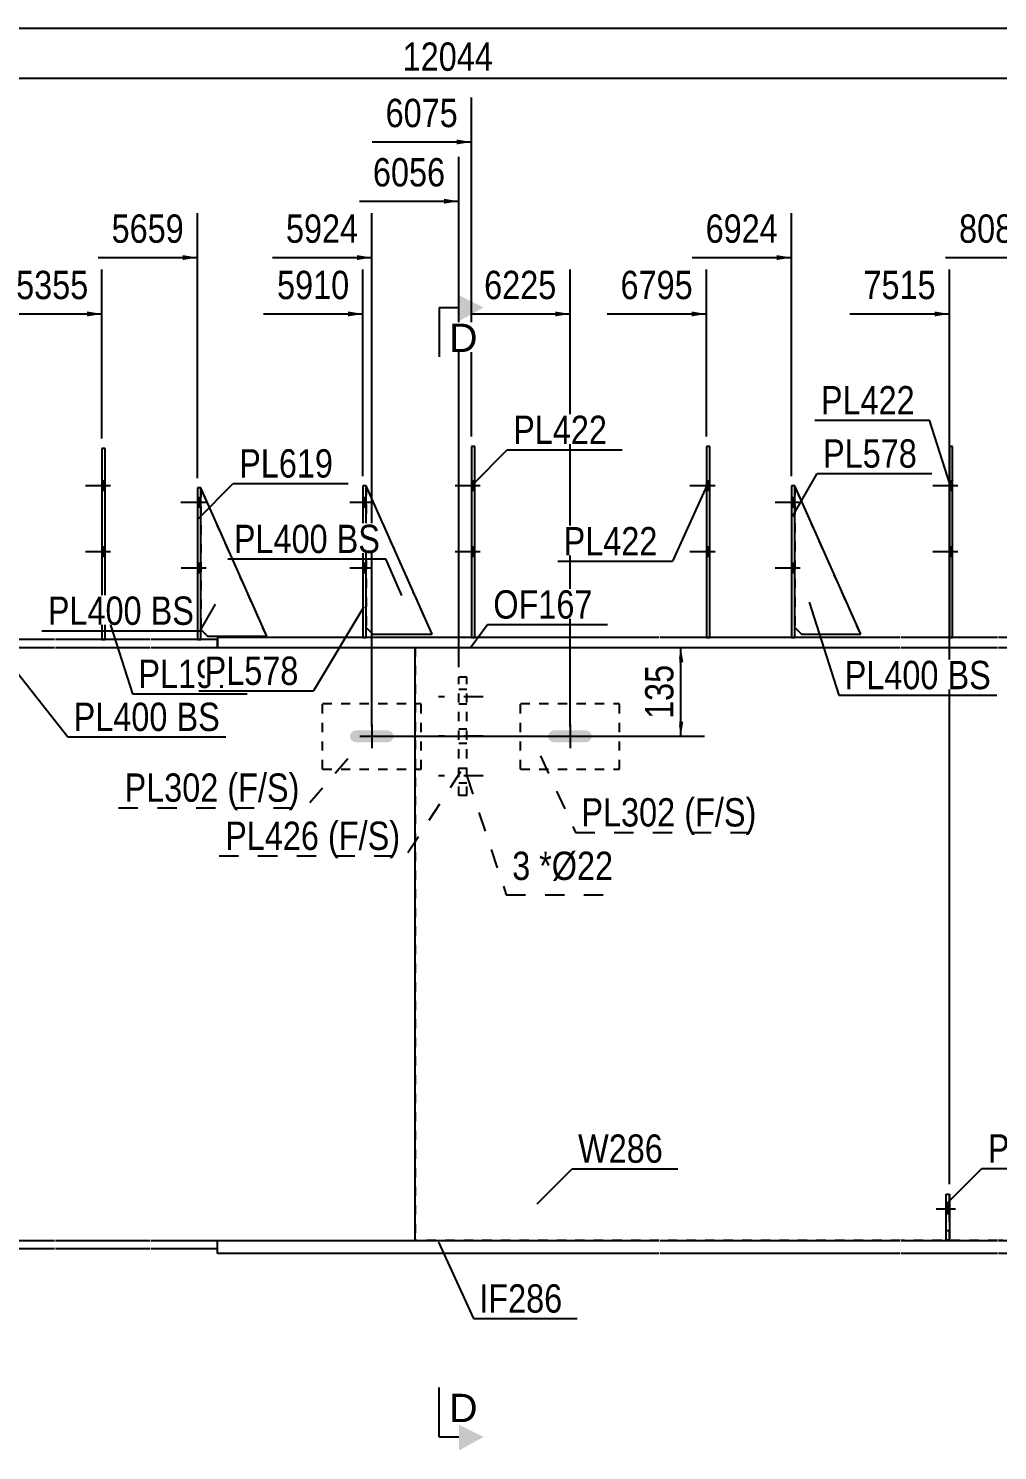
# Model space of a CAD drawing. Header units: millimetres. Extents: x -26 to 377, y -184 to 93.
# Drawn here: x 138.9 to 237, y -51.3 to 92.6 of the extents above; entities that cross this region are included whole.
import ezdxf

# ---------------------------------------------------------------- set-up
doc = ezdxf.new("R2010")
doc.units = ezdxf.units.MM
doc.linetypes.add('DXK_LINE_DOT1', pattern=[1.8814, 0.9407, -0.9407])
doc.linetypes.add('DXK_LINE_DOT2', pattern=[3.9198, 1.9599, -1.9599])
doc.styles.add('Arial', font='ARIAL.TTF', dxfattribs={"height": 0.2})
doc.styles.add('Arial Narrow', font='ARIALN.TTF', dxfattribs={"height": 0.2})

# ---------------------------------------------------------------- blocks, each defined once
blk = doc.blocks.new('Unknown-623534514-14014')
at = {"color": 5, "linetype": 'Continuous'}
blk.add_line((376.78, 92.61), (-23.22, 92.61), dxfattribs=at)
blk = doc.blocks.new('Part-623534514-6403 - 6380')
at = {"color": 2, "linetype": 'Continuous'}
for p, q in [((178.04, -30), (178.04, 30)), ((271.71, 30), (271.71, -30))]:
    blk.add_line(p, q, dxfattribs=at)
at = {"color": 7, "linetype": 'DXK_LINE_DOT1'}
for p, q in [((178.04, 30), (202.7, 30)), ((202.8, 30), (227.11, 30)), ((227.21, 30), (236.95, 30)), ((237.05, 30), (256.33, 30)), ((256.43, 30), (264.43, 30)), ((264.53, 30), (271.71, 30)), ((202.7, -30), (178.04, -30)), ((227.11, -30), (202.8, -30)), ((236.95, -30), (227.21, -30)), ((256.33, -30), (237.05, -30)), ((264.43, -30), (256.43, -30)), ((271.71, -30), (264.53, -30))]:
    blk.add_line(p, q, dxfattribs=at)
blk = doc.blocks.new('Part-623534514-6396 - 6380')
at = {"color": 2, "linetype": 'Continuous'}
for p, q in [((0, 30.8), (0, 30)), ((22.97, 30.8), (0, 30.8)), ((49.07, 30.8), (23.07, 30.8)), ((64.8, 30.8), (49.17, 30.8)), ((74.64, 30.8), (64.9, 30.8)), ((90.44, 30.8), (74.74, 30.8)), ((100.11, 30.8), (90.54, 30.8)), ((115.91, 30.8), (100.21, 30.8)), ((125.74, 30.8), (116.01, 30.8)), ((141.54, 30.8), (125.84, 30.8)), ((151.21, 30.8), (141.64, 30.8)), ((158.04, 30.8), (151.31, 30.8)), ((158.04, 30), (158.04, 30.8)), ((0, 30), (22.97, 30)), ((23.07, 30), (49.07, 30)), ((49.17, 30), (64.8, 30)), ((64.9, 30), (74.64, 30)), ((74.74, 30), (90.44, 30)), ((90.54, 30), (100.11, 30)), ((100.21, 30), (115.91, 30)), ((116.01, 30), (125.74, 30)), ((125.84, 30), (141.54, 30)), ((141.64, 30), (151.21, 30)), ((151.31, 30), (158.04, 30))]:
    blk.add_line(p, q, dxfattribs=at)
blk = doc.blocks.new('Part-623534514-6406 - 6380')
at = {"color": 2, "linetype": 'Continuous'}
for p, q in [((158.04, -31.33), (158.04, -30)), ((158.04, -30), (202.7, -30)), ((202.8, -30), (227.11, -30)), ((227.21, -30), (236.95, -30)), ((237.05, -30), (256.33, -30)), ((256.43, -30), (264.43, -30)), ((264.53, -30), (271.71, -30)), ((202.7, -31.33), (158.04, -31.33)), ((227.11, -31.33), (202.8, -31.33)), ((236.95, -31.33), (227.21, -31.33)), ((256.33, -31.33), (237.05, -31.33)), ((264.43, -31.33), (256.43, -31.33)), ((271.64, -31.33), (264.53, -31.33))]:
    blk.add_line(p, q, dxfattribs=at)
at = {"color": 7, "linetype": 'DXK_LINE_DOT1'}
for p, q in [((271.71, -30), (271.71, -31.33)), ((271.71, -31.33), (271.64, -31.33))]:
    blk.add_line(p, q, dxfattribs=at)
blk = doc.blocks.new('Part-623534514-6397 - 6380')
at = {"color": 2, "linetype": 'Continuous'}
for p, q in [((158.04, 31), (158.04, 30)), ((202.7, 31), (158.04, 31)), ((227.11, 31), (202.8, 31)), ((236.95, 31), (227.21, 31)), ((256.33, 31), (237.05, 31)), ((260.43, 31), (256.43, 31)), ((158.04, 30), (202.7, 30)), ((202.8, 30), (227.11, 30)), ((227.21, 30), (236.95, 30)), ((237.05, 30), (256.33, 30)), ((256.43, 30), (260.43, 30))]:
    blk.add_line(p, q, dxfattribs=at)
at = {"color": 7, "linetype": 'DXK_LINE_DOT1'}
blk.add_line((260.43, 30), (260.43, 31), dxfattribs=at)
blk = doc.blocks.new('Part-623534514-6469 - 6380')
at = {"color": 7, "linetype": 'DXK_LINE_DOT1'}
for p, q in [((231.75, -29.98), (231.75, -25.31)), ((231.75, -25.31), (232.08, -25.31)), ((232.08, -29.98), (232.08, -25.31)), ((231.75, -28.98), (232.08, -28.98)), ((232.08, -29.98), (231.75, -29.98))]:
    blk.add_line(p, q, dxfattribs=at)
blk = doc.blocks.new('Part-623534514-6405 - 6380')
at = {"color": 2, "linetype": 'Continuous'}
for p, q in [((0, -30.8), (0, -30)), ((0, -30), (22.97, -30)), ((23.07, -30), (49.07, -30)), ((49.17, -30), (64.8, -30)), ((64.9, -30), (74.64, -30)), ((74.74, -30), (90.44, -30)), ((90.54, -30), (100.11, -30)), ((100.21, -30), (115.91, -30)), ((116.01, -30), (125.74, -30)), ((125.84, -30), (141.54, -30)), ((141.64, -30), (151.21, -30)), ((151.31, -30), (158.04, -30)), ((158.04, -30.8), (158.04, -30)), ((0, -30.8), (22.97, -30.8)), ((23.07, -30.8), (49.07, -30.8)), ((49.17, -30.8), (64.8, -30.8)), ((64.9, -30.8), (74.64, -30.8)), ((74.74, -30.8), (90.44, -30.8)), ((90.54, -30.8), (100.11, -30.8)), ((100.21, -30.8), (115.91, -30.8)), ((116.01, -30.8), (125.74, -30.8)), ((125.84, -30.8), (141.54, -30.8)), ((141.64, -30.8), (151.21, -30.8)), ((151.31, -30.8), (158.04, -30.8))]:
    blk.add_line(p, q, dxfattribs=at)
blk = doc.blocks.new('Part-623534514-6419 - 6380')
at = {"color": 7, "linetype": 'DXK_LINE_DOT1'}
for p, q in [((188.7, 17.67), (188.7, 24.33)), ((188.7, 24.33), (198.7, 24.33)), ((198.7, 17.67), (198.7, 24.33)), ((188.7, 17.67), (198.7, 17.67))]:
    blk.add_line(p, q, dxfattribs=at)
blk = doc.blocks.new('Part-623534514-6420 - 6380')
at = {"color": 7, "linetype": 'DXK_LINE_DOT1'}
for p, q in [((168.65, 17.67), (168.65, 24.33)), ((168.65, 24.33), (178.65, 24.33)), ((178.65, 17.67), (178.65, 24.33)), ((168.65, 17.67), (178.65, 17.67))]:
    blk.add_line(p, q, dxfattribs=at)
blk = doc.blocks.new('Part-623534514-6425 - 6380')
at = {"color": 2, "linetype": 'Continuous'}
for p, q in [((156.34, 46.13), (156.01, 46.13)), ((156.01, 46.13), (156.01, 30.8)), ((156.35, 30.8), (156.34, 46.13))]:
    blk.add_line(p, q, dxfattribs=at)
at = {"color": 7, "linetype": 'DXK_LINE_DOT1'}
blk.add_line((156.01, 30.8), (156.35, 30.8), dxfattribs=at)
blk = doc.blocks.new('Part-623534514-6490 - 6380')
at = {"color": 2, "linetype": 'Continuous'}
for p, q in [((173.08, 46.33), (172.74, 46.33)), ((172.74, 46.33), (172.75, 31)), ((173.08, 31), (173.08, 46.33))]:
    blk.add_line(p, q, dxfattribs=at)
at = {"color": 7, "linetype": 'DXK_LINE_DOT1'}
blk.add_line((172.75, 31), (173.08, 31), dxfattribs=at)
blk = doc.blocks.new('Part-623534514-6491 - 6380')
at = {"color": 7, "linetype": 'DXK_LINE_DOT1'}
for p, q in [((0, 30), (0, -30)), ((0, 30), (22.97, 30)), ((23.07, 30), (49.07, 30)), ((49.17, 30), (64.8, 30)), ((64.9, 30), (74.64, 30)), ((74.74, 30), (90.44, 30)), ((90.54, 30), (100.11, 30)), ((100.21, 30), (115.91, 30)), ((116.01, 30), (125.74, 30)), ((125.84, 30), (141.54, 30)), ((141.64, 30), (151.21, 30)), ((151.31, 30), (178.04, 30)), ((178.04, 30), (178.04, -30)), ((0, -30), (22.97, -30)), ((23.07, -30), (49.07, -30)), ((49.17, -30), (64.8, -30)), ((64.9, -30), (74.64, -30)), ((74.74, -30), (90.44, -30)), ((90.54, -30), (100.11, -30)), ((100.21, -30), (115.91, -30)), ((116.01, -30), (125.74, -30)), ((125.84, -30), (141.54, -30)), ((141.64, -30), (151.21, -30)), ((151.31, -30), (178.04, -30))]:
    blk.add_line(p, q, dxfattribs=at)
blk = doc.blocks.new('Bolt-623534514-6498 - 6380')
at = {"linetype": 'Continuous'}
blk.add_hatch(color=3, dxfattribs=at).paths.add_polyline_path([(175.8, 20.77), (175.85, 21), (175.8, 21.23), (175.67, 21.42), (175.48, 21.55), (175.25, 21.6), (172.05, 21.6), (171.82, 21.55), (171.62, 21.42), (171.49, 21.23), (171.45, 21), (171.49, 20.77), (171.62, 20.58), (171.82, 20.45), (172.05, 20.4), (175.25, 20.4), (175.48, 20.45), (175.67, 20.58)])
at = {"color": 3, "linetype": 'Continuous'}
for p, q in [((173.65, 22.2), (173.65, 19.8)), ((172.45, 21), (174.85, 21))]:
    blk.add_line(p, q, dxfattribs=at)
blk = doc.blocks.new('Part-623534514-6434 - 6380')
at = {"color": 2, "linetype": 'Continuous'}
for p, q in [((216.44, 46.33), (216.11, 46.33)), ((216.11, 46.33), (216.11, 31)), ((216.45, 31), (216.44, 46.33))]:
    blk.add_line(p, q, dxfattribs=at)
at = {"color": 7, "linetype": 'DXK_LINE_DOT1'}
blk.add_line((216.11, 31), (216.45, 31), dxfattribs=at)
blk = doc.blocks.new('Part-623534514-6444 - 6380')
at = {"color": 2, "linetype": 'Continuous'}
for p, q in [((232.41, 50.33), (232.08, 50.33)), ((232.08, 50.33), (232.08, 31)), ((232.41, 31), (232.41, 50.33))]:
    blk.add_line(p, q, dxfattribs=at)
at = {"color": 7, "linetype": 'DXK_LINE_DOT1'}
blk.add_line((232.08, 31), (232.41, 31), dxfattribs=at)
blk = doc.blocks.new('Part-623534514-6445 - 6380')
at = {"color": 2, "linetype": 'Continuous'}
for p, q in [((184.07, 50.33), (183.73, 50.33)), ((183.73, 50.33), (183.73, 31)), ((184.07, 31), (184.07, 50.33))]:
    blk.add_line(p, q, dxfattribs=at)
at = {"color": 7, "linetype": 'DXK_LINE_DOT1'}
blk.add_line((183.73, 31), (184.07, 31), dxfattribs=at)
blk = doc.blocks.new('Part-623534514-6462 - 6380')
at = {"color": 2, "linetype": 'Continuous'}
for p, q in [((146.68, 50.13), (146.34, 50.13)), ((146.34, 50.13), (146.34, 30.8)), ((146.68, 30.8), (146.68, 50.13))]:
    blk.add_line(p, q, dxfattribs=at)
at = {"color": 7, "linetype": 'DXK_LINE_DOT1'}
blk.add_line((146.34, 30.8), (146.68, 30.8), dxfattribs=at)
blk = doc.blocks.new('Part-623534514-6463 - 6380')
at = {"color": 2, "linetype": 'Continuous'}
for p, q in [((207.83, 50.33), (207.5, 50.33)), ((207.5, 50.33), (207.5, 31)), ((207.83, 31), (207.83, 50.33))]:
    blk.add_line(p, q, dxfattribs=at)
at = {"color": 7, "linetype": 'DXK_LINE_DOT1'}
blk.add_line((207.5, 31), (207.83, 31), dxfattribs=at)
blk = doc.blocks.new('Part-623534514-6472 - 6380')
at = {"color": 2, "linetype": 'Continuous'}
for p, q in [((231.75, -29.98), (231.75, -25.31)), ((231.75, -25.31), (232.08, -25.31)), ((232.08, -25.31), (232.08, -29.98)), ((232.08, -29.98), (231.75, -29.98))]:
    blk.add_line(p, q, dxfattribs=at)
blk = doc.blocks.new('Bolt-623534514-6493 - 6380')
at = {"linetype": 'Continuous'}
blk.add_hatch(color=3, dxfattribs=at).paths.add_polyline_path([(195.85, 20.77), (195.9, 21), (195.85, 21.23), (195.72, 21.42), (195.53, 21.55), (195.3, 21.6), (192.1, 21.6), (191.87, 21.55), (191.67, 21.42), (191.54, 21.23), (191.5, 21), (191.54, 20.77), (191.67, 20.58), (191.87, 20.45), (192.1, 20.4), (195.3, 20.4), (195.53, 20.45), (195.72, 20.58)])
at = {"color": 3, "linetype": 'Continuous'}
for p, q in [((193.7, 22.2), (193.7, 19.8)), ((192.5, 21), (194.9, 21))]:
    blk.add_line(p, q, dxfattribs=at)
blk = doc.blocks.new('Bolt-623534514-6503 - 6380')
at = {"linetype": 'Continuous'}
for points in [[(156.34, 44.2), (156.34, 45.13), (156.01, 45.13), (156.01, 44.2)], [(156.34, 44.2), (156.34, 45.13), (156.01, 45.13), (156.01, 44.2)], [(156.34, 44.2), (156.34, 45.13), (156.01, 45.13), (156.01, 44.2)], [(156.35, 37.53), (156.35, 38.47), (156.01, 38.47), (156.01, 37.53)], [(156.35, 37.53), (156.35, 38.47), (156.01, 38.47), (156.01, 37.53)], [(156.35, 37.53), (156.35, 38.47), (156.01, 38.47), (156.01, 37.53)]]:
    blk.add_hatch(color=3, dxfattribs=at).paths.add_polyline_path(points)
at = {"color": 3, "linetype": 'Continuous'}
for p, q in [((156.88, 44.67), (154.34, 44.67)), ((156.88, 44.67), (154.34, 44.67)), ((156.88, 44.67), (154.34, 44.67)), ((156.34, 45.13), (156.01, 45.13)), ((156.34, 45.13), (156.01, 45.13)), ((156.34, 45.13), (156.01, 45.13)), ((156.34, 44.2), (156.01, 44.2)), ((156.34, 44.2), (156.01, 44.2)), ((156.34, 44.2), (156.01, 44.2)), ((156.88, 38), (154.35, 38)), ((156.88, 38), (154.35, 38)), ((156.88, 38), (154.35, 38)), ((156.35, 38.47), (156.01, 38.47)), ((156.35, 38.47), (156.01, 38.47)), ((156.35, 38.47), (156.01, 38.47)), ((156.35, 37.53), (156.01, 37.53)), ((156.35, 37.53), (156.01, 37.53)), ((156.35, 37.53), (156.01, 37.53))]:
    blk.add_line(p, q, dxfattribs=at)
blk = doc.blocks.new('Bolt-623534514-6512 - 6380')
at = {"linetype": 'Continuous'}
for points in [[(216.44, 44.2), (216.44, 45.13), (216.11, 45.13), (216.11, 44.2)], [(216.44, 44.2), (216.44, 45.13), (216.11, 45.13), (216.11, 44.2)], [(216.44, 44.2), (216.44, 45.13), (216.11, 45.13), (216.11, 44.2)], [(216.45, 37.53), (216.45, 38.47), (216.11, 38.47), (216.11, 37.53)], [(216.45, 37.53), (216.45, 38.47), (216.11, 38.47), (216.11, 37.53)], [(216.45, 37.53), (216.45, 38.47), (216.11, 38.47), (216.11, 37.53)]]:
    blk.add_hatch(color=3, dxfattribs=at).paths.add_polyline_path(points)
at = {"color": 3, "linetype": 'Continuous'}
for p, q in [((216.98, 44.67), (214.44, 44.67)), ((216.98, 44.67), (214.44, 44.67)), ((216.98, 44.67), (214.44, 44.67)), ((216.44, 45.13), (216.11, 45.13)), ((216.44, 45.13), (216.11, 45.13)), ((216.44, 45.13), (216.11, 45.13)), ((216.44, 44.2), (216.11, 44.2)), ((216.44, 44.2), (216.11, 44.2)), ((216.44, 44.2), (216.11, 44.2)), ((216.98, 38), (214.45, 38)), ((216.98, 38), (214.45, 38)), ((216.98, 38), (214.45, 38)), ((216.45, 38.47), (216.11, 38.47)), ((216.45, 38.47), (216.11, 38.47)), ((216.45, 38.47), (216.11, 38.47)), ((216.45, 37.53), (216.11, 37.53)), ((216.45, 37.53), (216.11, 37.53)), ((216.45, 37.53), (216.11, 37.53))]:
    blk.add_line(p, q, dxfattribs=at)
blk = doc.blocks.new('Bolt-623534514-6522 - 6380')
at = {"linetype": 'Continuous'}
for points in [[(232.41, 45.87), (232.41, 46.8), (232.08, 46.8), (232.08, 45.87)], [(232.41, 45.87), (232.41, 46.8), (232.08, 46.8), (232.08, 45.87)], [(232.41, 39.2), (232.41, 40.13), (232.08, 40.13), (232.08, 39.2)], [(232.41, 39.2), (232.41, 40.13), (232.08, 40.13), (232.08, 39.2)]]:
    blk.add_hatch(color=3, dxfattribs=at).paths.add_polyline_path(points)
at = {"color": 3, "linetype": 'Continuous'}
for p, q in [((232.95, 46.33), (230.41, 46.33)), ((232.95, 46.33), (230.41, 46.33)), ((232.41, 46.8), (232.08, 46.8)), ((232.41, 46.8), (232.08, 46.8)), ((232.41, 45.87), (232.08, 45.87)), ((232.41, 45.87), (232.08, 45.87)), ((232.95, 39.67), (230.41, 39.67)), ((232.95, 39.67), (230.41, 39.67)), ((232.41, 40.13), (232.08, 40.13)), ((232.41, 40.13), (232.08, 40.13)), ((232.41, 39.2), (232.08, 39.2)), ((232.41, 39.2), (232.08, 39.2))]:
    blk.add_line(p, q, dxfattribs=at)
blk = doc.blocks.new('Bolt-623534514-6523 - 6380')
at = {"linetype": 'Continuous'}
for points in [[(184.07, 45.87), (184.07, 46.8), (183.73, 46.8), (183.73, 45.87)], [(184.07, 45.87), (184.07, 46.8), (183.73, 46.8), (183.73, 45.87)], [(184.07, 39.2), (184.07, 40.13), (183.73, 40.13), (183.73, 39.2)], [(184.07, 39.2), (184.07, 40.13), (183.73, 40.13), (183.73, 39.2)]]:
    blk.add_hatch(color=3, dxfattribs=at).paths.add_polyline_path(points)
at = {"color": 3, "linetype": 'Continuous'}
for p, q in [((184.6, 46.33), (182.07, 46.33)), ((184.6, 46.33), (182.07, 46.33)), ((184.07, 46.8), (183.73, 46.8)), ((184.07, 46.8), (183.73, 46.8)), ((184.07, 45.87), (183.73, 45.87)), ((184.07, 45.87), (183.73, 45.87)), ((184.6, 39.67), (182.07, 39.67)), ((184.6, 39.67), (182.07, 39.67)), ((184.07, 40.13), (183.73, 40.13)), ((184.07, 40.13), (183.73, 40.13)), ((184.07, 39.2), (183.73, 39.2)), ((184.07, 39.2), (183.73, 39.2))]:
    blk.add_line(p, q, dxfattribs=at)
blk = doc.blocks.new('Part-623534514-23339 - 6380')
at = {"color": 7, "linetype": 'DXK_LINE_DOT1'}
for p, q in [((173.08, 46.33), (173.08, 32)), ((179.75, 31.33), (173.08, 46.33)), ((173.08, 32), (173.75, 31.33)), ((173.75, 31.33), (179.75, 31.33))]:
    blk.add_line(p, q, dxfattribs=at)
blk = doc.blocks.new('Bolt-623534514-6540 - 6380')
at = {"linetype": 'Continuous'}
for points in [[(146.68, 45.87), (146.68, 46.8), (146.34, 46.8), (146.34, 45.87)], [(146.68, 45.87), (146.68, 46.8), (146.34, 46.8), (146.34, 45.87)], [(146.68, 39.2), (146.68, 40.13), (146.34, 40.13), (146.34, 39.2)], [(146.68, 39.2), (146.68, 40.13), (146.34, 40.13), (146.34, 39.2)]]:
    blk.add_hatch(color=3, dxfattribs=at).paths.add_polyline_path(points)
at = {"color": 3, "linetype": 'Continuous'}
for p, q in [((147.21, 46.33), (144.68, 46.33)), ((147.21, 46.33), (144.68, 46.33)), ((146.68, 46.8), (146.34, 46.8)), ((146.68, 46.8), (146.34, 46.8)), ((146.68, 45.87), (146.34, 45.87)), ((146.68, 45.87), (146.34, 45.87)), ((147.21, 39.67), (144.68, 39.67)), ((147.21, 39.67), (144.68, 39.67)), ((146.68, 40.13), (146.34, 40.13)), ((146.68, 40.13), (146.34, 40.13)), ((146.68, 39.2), (146.34, 39.2)), ((146.68, 39.2), (146.34, 39.2))]:
    blk.add_line(p, q, dxfattribs=at)
blk = doc.blocks.new('Bolt-623534514-6541 - 6380')
at = {"linetype": 'Continuous'}
for points in [[(207.83, 45.87), (207.83, 46.8), (207.5, 46.8), (207.5, 45.87)], [(207.83, 45.87), (207.83, 46.8), (207.5, 46.8), (207.5, 45.87)], [(207.83, 39.2), (207.83, 40.13), (207.5, 40.13), (207.5, 39.2)], [(207.83, 39.2), (207.83, 40.13), (207.5, 40.13), (207.5, 39.2)]]:
    blk.add_hatch(color=3, dxfattribs=at).paths.add_polyline_path(points)
at = {"color": 3, "linetype": 'Continuous'}
for p, q in [((208.37, 46.33), (205.83, 46.33)), ((208.37, 46.33), (205.83, 46.33)), ((207.83, 46.8), (207.5, 46.8)), ((207.83, 46.8), (207.5, 46.8)), ((207.83, 45.87), (207.5, 45.87)), ((207.83, 45.87), (207.5, 45.87)), ((208.37, 39.67), (205.83, 39.67)), ((208.37, 39.67), (205.83, 39.67)), ((207.83, 40.13), (207.5, 40.13)), ((207.83, 40.13), (207.5, 40.13)), ((207.83, 39.2), (207.5, 39.2)), ((207.83, 39.2), (207.5, 39.2))]:
    blk.add_line(p, q, dxfattribs=at)
blk = doc.blocks.new('Part-623534514-23364 - 6380')
at = {"color": 2, "linetype": 'Continuous'}
for p, q in [((223.11, 31.33), (216.44, 46.33)), ((216.45, 32), (217.11, 31.33)), ((217.11, 31.33), (223.11, 31.33))]:
    blk.add_line(p, q, dxfattribs=at)
blk = doc.blocks.new('Bolt-623534514-6544 - 6380')
at = {"color": 3, "linetype": 'DXK_LINE_DOT2'}
for p, q in [((232.71, -26.85), (230.51, -26.85)), ((232.08, -26.38), (231.75, -26.38)), ((232.08, -27.31), (231.75, -27.31))]:
    blk.add_line(p, q, dxfattribs=at)
blk = doc.blocks.new('Bolt-623534514-6547 - 6380')
at = {"linetype": 'Continuous'}
blk.add_hatch(color=3, dxfattribs=at).paths.add_polyline_path([(232.08, -27.31), (232.08, -26.38), (231.75, -26.38), (231.75, -27.31)])
at = {"color": 3, "linetype": 'Continuous'}
for p, q in [((232.08, -26.38), (231.75, -26.38)), ((232.61, -26.85), (231.75, -26.85)), ((232.08, -27.31), (231.75, -27.31))]:
    blk.add_line(p, q, dxfattribs=at)
blk = doc.blocks.new('Bolt-623534514-6563 - 6380')
at = {"linetype": 'Continuous'}
for points in [[(173.08, 44.2), (173.08, 45.13), (172.74, 45.13), (172.74, 44.2)], [(173.08, 44.2), (173.08, 45.13), (172.74, 45.13), (172.74, 44.2)], [(173.08, 44.2), (173.08, 45.13), (172.74, 45.13), (172.74, 44.2)], [(173.08, 37.53), (173.08, 38.47), (172.75, 38.47), (172.75, 37.53)], [(173.08, 37.53), (173.08, 38.47), (172.75, 38.47), (172.75, 37.53)], [(173.08, 37.53), (173.08, 38.47), (172.75, 38.47), (172.75, 37.53)]]:
    blk.add_hatch(color=3, dxfattribs=at).paths.add_polyline_path(points)
at = {"color": 3, "linetype": 'Continuous'}
for p, q in [((173.61, 44.67), (171.41, 44.67)), ((173.61, 44.67), (171.41, 44.67)), ((173.61, 44.67), (171.41, 44.67)), ((173.08, 45.13), (172.74, 45.13)), ((173.08, 45.13), (172.74, 45.13)), ((173.08, 45.13), (172.74, 45.13)), ((173.08, 44.2), (172.74, 44.2)), ((173.08, 44.2), (172.74, 44.2)), ((173.08, 44.2), (172.74, 44.2)), ((173.61, 38), (171.41, 38)), ((173.61, 38), (171.41, 38)), ((173.61, 38), (171.41, 38)), ((173.08, 38.47), (172.75, 38.47)), ((173.08, 38.47), (172.75, 38.47)), ((173.08, 38.47), (172.75, 38.47)), ((173.08, 37.53), (172.75, 37.53)), ((173.08, 37.53), (172.75, 37.53)), ((173.08, 37.53), (172.75, 37.53))]:
    blk.add_line(p, q, dxfattribs=at)
blk = doc.blocks.new('Part-623534514-31951 - 6380')
at = {"color": 7, "linetype": 'DXK_LINE_DOT1'}
for p, q in [((183.25, 27), (182.45, 27)), ((182.45, 15), (182.45, 27)), ((183.25, 15), (183.25, 27)), ((183.25, 15), (182.45, 15))]:
    blk.add_line(p, q, dxfattribs=at)
blk = doc.blocks.new('Part-623534514-23341 - 6380')
at = {"color": 7, "linetype": 'DXK_LINE_DOT1'}
for p, q in [((216.44, 46.33), (216.45, 32)), ((223.11, 31.33), (216.44, 46.33)), ((216.45, 32), (217.11, 31.33)), ((217.11, 31.33), (223.11, 31.33))]:
    blk.add_line(p, q, dxfattribs=at)
blk = doc.blocks.new('Part-623534514-23345 - 6380')
at = {"color": 7, "linetype": 'DXK_LINE_DOT1'}
for p, q in [((156.34, 46.13), (156.35, 31.8)), ((163.01, 31.13), (156.34, 46.13)), ((156.35, 31.8), (157.01, 31.13)), ((157.01, 31.13), (163.01, 31.13))]:
    blk.add_line(p, q, dxfattribs=at)
blk = doc.blocks.new('Part-623534514-23362 - 6380')
at = {"color": 2, "linetype": 'Continuous'}
for p, q in [((179.75, 31.33), (173.08, 46.33)), ((173.08, 32), (173.75, 31.33)), ((173.75, 31.33), (179.75, 31.33))]:
    blk.add_line(p, q, dxfattribs=at)
blk = doc.blocks.new('Part-623534514-23365 - 6380')
at = {"color": 2, "linetype": 'Continuous'}
for p, q in [((163.01, 31.13), (156.34, 46.13)), ((156.35, 31.8), (157.01, 31.13)), ((157.01, 31.13), (163.01, 31.13))]:
    blk.add_line(p, q, dxfattribs=at)
blk = doc.blocks.new('Bolt-623534514-31952 - 6380')
at = {"color": 3, "linetype": 'DXK_LINE_DOT2'}
for p, q in [((184.92, 25), (180.38, 25)), ((183.25, 25.73), (182.45, 25.73)), ((183.25, 24.27), (182.45, 24.27)), ((183.25, 21.73), (182.45, 21.73)), ((184.92, 21), (180.38, 21)), ((183.25, 20.27), (182.45, 20.27)), ((183.25, 17.73), (182.45, 17.73)), ((184.92, 17), (180.38, 17)), ((183.25, 16.27), (182.45, 16.27))]:
    blk.add_line(p, q, dxfattribs=at)
blk = doc.blocks.new('StraightDimension-623534514-36007 - 6380')
at = {"linetype": 'Continuous'}
blk.add_hatch(color=7, dxfattribs=at).paths.add_polyline_path([(214.61, 69.68), (216.11, 69.43), (214.61, 69.18)])
at = {"color": 7, "linetype": 'Continuous'}
for p, q in [((216.11, 47.33), (216.11, 73.93)), ((206.05, 69.43), (216.11, 69.43))]:
    blk.add_line(p, q, dxfattribs=at)
at = {"color": 0}
blk.add_wipeout([(215.34, 70.33), (215.34, 74.53), (206.82, 74.53), (206.82, 70.33)], dxfattribs=at)
at = {"color": 3, "style": 'Arial Narrow'}
blk.add_text('6924', height=2.863, dxfattribs=at).set_placement((207.42, 70.93))
blk = doc.blocks.new('StraightDimension-623534514-36005 - 6380')
at = {"linetype": 'Continuous'}
blk.add_hatch(color=7, dxfattribs=at).paths.add_polyline_path([(240.25, 69.68), (241.75, 69.43), (240.25, 69.18)])
at = {"color": 7, "linetype": 'Continuous'}
for p, q in [((241.75, 47.33), (241.75, 73.93)), ((231.68, 69.43), (241.75, 69.43))]:
    blk.add_line(p, q, dxfattribs=at)
at = {"color": 0}
blk.add_wipeout([(240.97, 70.33), (240.97, 74.53), (232.46, 74.53), (232.46, 70.33)], dxfattribs=at)
at = {"color": 3, "style": 'Arial Narrow'}
blk.add_text('8089', height=2.863, dxfattribs=at).set_placement((233.06, 70.93))
blk = doc.blocks.new('StraightDimension-623534514-15149 - 6380')
at = {"linetype": 'Continuous'}
for points in [[(204.66, 28.5), (204.91, 30), (205.16, 28.5)], [(205.16, 22.5), (204.91, 21), (204.66, 22.5)]]:
    blk.add_hatch(color=7, dxfattribs=at).paths.add_polyline_path(points)
at = {"color": 7, "linetype": 'Continuous'}
for p, q in [((190.63, 30), (207.31, 30)), ((204.91, 21), (204.91, 30)), ((174.65, 21), (207.31, 21))]:
    blk.add_line(p, q, dxfattribs=at)
at = {"color": 0}
blk.add_wipeout([(204.76, 28.84), (200.56, 28.84), (200.56, 22.16), (204.76, 22.16)], dxfattribs=at)
at = {"color": 3, "style": 'Arial Narrow'}
blk.add_text('135', height=2.863, rotation=90.0002, dxfattribs=at).set_placement((204.16, 22.76))
blk = doc.blocks.new('StraightDimension-623534514-36012 - 6380')
at = {"linetype": 'Continuous'}
blk.add_hatch(color=7, dxfattribs=at).paths.add_polyline_path([(172.15, 69.68), (173.65, 69.43), (172.15, 69.18)])
at = {"color": 7, "linetype": 'Continuous'}
for p, q in [((173.65, 22), (173.65, 73.93)), ((163.59, 69.43), (173.65, 69.43))]:
    blk.add_line(p, q, dxfattribs=at)
at = {"color": 0}
blk.add_wipeout([(172.87, 70.33), (172.87, 74.53), (164.36, 74.53), (164.36, 70.33)], dxfattribs=at)
at = {"color": 3, "style": 'Arial Narrow'}
blk.add_text('5924', height=2.863, dxfattribs=at).set_placement((164.96, 70.93))
blk = doc.blocks.new('StraightDimension-623534514-36013 - 6380')
at = {"linetype": 'Continuous'}
blk.add_hatch(color=7, dxfattribs=at).paths.add_polyline_path([(171.24, 63.98), (172.74, 63.73), (171.24, 63.48)])
at = {"color": 7, "linetype": 'Continuous'}
for p, q in [((172.74, 47.33), (172.74, 68.23)), ((162.68, 63.73), (172.74, 63.73))]:
    blk.add_line(p, q, dxfattribs=at)
at = {"color": 0}
blk.add_wipeout([(171.97, 64.63), (171.97, 68.83), (163.46, 68.83), (163.46, 64.63)], dxfattribs=at)
at = {"color": 3, "style": 'Arial Narrow'}
blk.add_text('5910', height=2.863, dxfattribs=at).set_placement((164.06, 65.23))
blk = doc.blocks.new('StraightDimension-623534514-36015 - 6380')
at = {"linetype": 'Continuous'}
blk.add_hatch(color=7, dxfattribs=at).paths.add_polyline_path([(144.84, 63.98), (146.34, 63.73), (144.84, 63.48)])
at = {"color": 7, "linetype": 'Continuous'}
for p, q in [((146.34, 51.13), (146.34, 68.23)), ((136.28, 63.73), (146.34, 63.73))]:
    blk.add_line(p, q, dxfattribs=at)
at = {"color": 0}
blk.add_wipeout([(145.57, 64.63), (145.57, 68.83), (137.06, 68.83), (137.06, 64.63)], dxfattribs=at)
at = {"color": 3, "style": 'Arial Narrow'}
blk.add_text('5355', height=2.863, dxfattribs=at).set_placement((137.66, 65.23))
blk = doc.blocks.new('StraightDimension-623534514-36006 - 6380')
at = {"linetype": 'Continuous'}
blk.add_hatch(color=7, dxfattribs=at).paths.add_polyline_path([(230.58, 63.98), (232.08, 63.73), (230.58, 63.48)])
at = {"color": 7, "linetype": 'Continuous'}
for p, q in [((232.08, -24.31), (232.08, 68.23)), ((222.02, 63.73), (232.08, 63.73))]:
    blk.add_line(p, q, dxfattribs=at)
at = {"color": 0}
blk.add_wipeout([(231.31, 64.63), (231.31, 68.83), (222.79, 68.83), (222.79, 64.63)], dxfattribs=at)
at = {"color": 3, "style": 'Arial Narrow'}
blk.add_text('7515', height=2.863, dxfattribs=at).set_placement((223.39, 65.23))
blk = doc.blocks.new('StraightDimension-623534514-15857 - 6380')
at = {"color": 7, "linetype": 'Continuous'}
blk.add_line((-1.33, 87.58), (364.01, 87.58), dxfattribs=at)
at = {"color": 0}
blk.add_wipeout([(186.51, 87.73), (186.51, 91.93), (176.17, 91.93), (176.17, 87.73)], dxfattribs=at)
at = {"color": 3, "style": 'Arial Narrow'}
blk.add_text('12044', height=2.863, dxfattribs=at).set_placement((176.77, 88.33))
blk = doc.blocks.new('StraightDimension-623534514-36008 - 6380')
at = {"linetype": 'Continuous'}
blk.add_hatch(color=7, dxfattribs=at).paths.add_polyline_path([(206, 63.98), (207.5, 63.73), (206, 63.48)])
at = {"color": 7, "linetype": 'Continuous'}
for p, q in [((207.5, 51.33), (207.5, 68.23)), ((197.44, 63.73), (207.5, 63.73))]:
    blk.add_line(p, q, dxfattribs=at)
at = {"color": 0}
blk.add_wipeout([(206.72, 64.63), (206.72, 68.83), (198.21, 68.83), (198.21, 64.63)], dxfattribs=at)
at = {"color": 3, "style": 'Arial Narrow'}
blk.add_text('6795', height=2.863, dxfattribs=at).set_placement((198.81, 65.23))
blk = doc.blocks.new('StraightDimension-623534514-36009 - 6380')
at = {"linetype": 'Continuous'}
blk.add_hatch(color=7, dxfattribs=at).paths.add_polyline_path([(192.2, 63.98), (193.7, 63.73), (192.2, 63.48)])
at = {"color": 7, "linetype": 'Continuous'}
for p, q in [((193.7, 22), (193.7, 68.23)), ((183.64, 63.73), (193.7, 63.73))]:
    blk.add_line(p, q, dxfattribs=at)
at = {"color": 0}
blk.add_wipeout([(192.92, 64.63), (192.92, 68.83), (184.41, 68.83), (184.41, 64.63)], dxfattribs=at)
at = {"color": 3, "style": 'Arial Narrow'}
blk.add_text('6225', height=2.863, dxfattribs=at).set_placement((185.01, 65.23))
blk = doc.blocks.new('StraightDimension-623534514-36010 - 6380')
at = {"linetype": 'Continuous'}
blk.add_hatch(color=7, dxfattribs=at).paths.add_polyline_path([(182.23, 81.38), (183.73, 81.13), (182.23, 80.88)])
at = {"color": 7, "linetype": 'Continuous'}
for p, q in [((183.73, 51.33), (183.73, 85.63)), ((173.67, 81.13), (183.73, 81.13))]:
    blk.add_line(p, q, dxfattribs=at)
at = {"color": 0}
blk.add_wipeout([(182.96, 82.03), (182.96, 86.23), (174.44, 86.23), (174.44, 82.03)], dxfattribs=at)
at = {"color": 3, "style": 'Arial Narrow'}
blk.add_text('6075', height=2.863, dxfattribs=at).set_placement((175.04, 82.63))
blk = doc.blocks.new('StraightDimension-623534514-36011 - 6380')
at = {"linetype": 'Continuous'}
blk.add_hatch(color=7, dxfattribs=at).paths.add_polyline_path([(180.95, 75.38), (182.45, 75.13), (180.95, 74.88)])
at = {"color": 7, "linetype": 'Continuous'}
for p, q in [((182.45, 28), (182.45, 79.63)), ((172.39, 75.13), (182.45, 75.13))]:
    blk.add_line(p, q, dxfattribs=at)
at = {"color": 0}
blk.add_wipeout([(181.67, 76.03), (181.67, 80.23), (173.16, 80.23), (173.16, 76.03)], dxfattribs=at)
at = {"color": 3, "style": 'Arial Narrow'}
blk.add_text('6056', height=2.863, dxfattribs=at).set_placement((173.76, 76.63))
blk = doc.blocks.new('StraightDimension-623534514-36014 - 6380')
at = {"linetype": 'Continuous'}
blk.add_hatch(color=7, dxfattribs=at).paths.add_polyline_path([(154.51, 69.68), (156.01, 69.43), (154.51, 69.18)])
at = {"color": 7, "linetype": 'Continuous'}
for p, q in [((156.01, 47.13), (156.01, 73.93)), ((145.95, 69.43), (156.01, 69.43))]:
    blk.add_line(p, q, dxfattribs=at)
at = {"color": 0}
blk.add_wipeout([(155.24, 70.33), (155.24, 74.53), (146.72, 74.53), (146.72, 70.33)], dxfattribs=at)
at = {"color": 3, "style": 'Arial Narrow'}
blk.add_text('5659', height=2.863, dxfattribs=at).set_placement((147.32, 70.93))
blk = doc.blocks.new('Mark-623534514-27594 - 6380')
at = {"color": 0}
blk.add_wipeout([(159.53, 25.89), (159.53, 28.89), (150.03, 28.89), (150.03, 25.89)], dxfattribs=at)
blk.add_wipeout([(159.53, 25.89), (159.53, 28.89), (150.03, 28.89), (150.03, 25.89)], dxfattribs=at)
at = {"color": 7, "linetype": 'Continuous'}
for p, q in [((146.43, 34.69), (149.43, 25.29)), ((149.43, 25.29), (161.03, 25.29))]:
    blk.add_line(p, q, dxfattribs=at)
at = {"color": 3, "style": 'Arial Narrow'}
blk.add_text('PL197', height=2.863, dxfattribs=at).set_placement((150.03, 25.89))
blk = doc.blocks.new('Mark-623534514-27615 - 6380')
at = {"color": 7, "linetype": 'Continuous'}
blk.add_line((172.83, 34.09), (167.74, 25.6), dxfattribs=at)
at = {"color": 0}
blk.add_wipeout([(166.24, 26.2), (166.24, 29.2), (156.73, 29.2), (156.73, 26.2)], dxfattribs=at)
blk.add_wipeout([(166.24, 26.2), (166.24, 29.2), (156.73, 29.2), (156.73, 26.2)], dxfattribs=at)
at = {"color": 7, "linetype": 'Continuous'}
blk.add_line((156.13, 25.6), (167.74, 25.6), dxfattribs=at)
at = {"color": 3, "style": 'Arial Narrow'}
blk.add_text('PL578', height=2.863, dxfattribs=at).set_placement((156.73, 26.2))
blk = doc.blocks.new('MarkSet-623534514-27300 - 6380')
at = {"color": 0}
for points in [[(245.47, -22.13), (245.47, -19.13), (235.97, -19.13), (235.97, -22.13)], [(250.76, -22.13), (250.76, -19.13), (246.37, -19.13), (246.37, -22.13)]]:
    blk.add_wipeout(points, dxfattribs=at)
for points in [[(245.47, -22.13), (245.47, -19.13), (235.97, -19.13), (235.97, -22.13)], [(250.76, -22.13), (250.76, -19.13), (246.37, -19.13), (246.37, -22.13)]]:
    blk.add_wipeout(points, dxfattribs=at)
at = {"color": 7, "linetype": 'Continuous'}
for p, q in [((231.83, -26.27), (235.37, -22.73)), ((235.37, -22.73), (251.36, -22.73))]:
    blk.add_line(p, q, dxfattribs=at)
at = {"color": 3, "style": 'Arial Narrow'}
for s, p in [('PL346', (235.97, -22.13)), ('BS', (246.37, -22.13))]:
    blk.add_text(s, height=2.863, dxfattribs=at).set_placement(p)
blk = doc.blocks.new('MarkSet-623534514-27392 - 6380')
at = {"color": 0}
for points in [[(169.19, 39.54), (169.19, 42.54), (159.69, 42.54), (159.69, 39.54)], [(174.47, 39.54), (174.47, 42.54), (170.09, 42.54), (170.09, 39.54)]]:
    blk.add_wipeout(points, dxfattribs=at)
for points in [[(169.19, 39.54), (169.19, 42.54), (159.69, 42.54), (159.69, 39.54)], [(174.47, 39.54), (174.47, 42.54), (170.09, 42.54), (170.09, 39.54)]]:
    blk.add_wipeout(points, dxfattribs=at)
at = {"color": 7, "linetype": 'Continuous'}
for p in [(159.09, 38.94), (176.68, 35.25)]:
    blk.add_line(p, (175.07, 38.94), dxfattribs=at)
at = {"color": 3, "style": 'Arial Narrow'}
for s, p in [('PL400', (159.69, 39.54)), ('BS', (170.09, 39.54))]:
    blk.add_text(s, height=2.863, dxfattribs=at).set_placement(p)
blk = doc.blocks.new('MarkSet-623534514-27414 - 6380')
at = {"color": 0}
for points in [[(230.99, 25.77), (230.99, 28.77), (221.49, 28.77), (221.49, 25.77)], [(236.28, 25.77), (236.28, 28.77), (231.89, 28.77), (231.89, 25.77)]]:
    blk.add_wipeout(points, dxfattribs=at)
for points in [[(230.99, 25.77), (230.99, 28.77), (221.49, 28.77), (221.49, 25.77)], [(236.28, 25.77), (236.28, 28.77), (231.89, 28.77), (231.89, 25.77)]]:
    blk.add_wipeout(points, dxfattribs=at)
at = {"color": 7, "linetype": 'Continuous'}
for p, q in [((217.89, 34.56), (220.89, 25.17)), ((220.89, 25.17), (236.88, 25.17))]:
    blk.add_line(p, q, dxfattribs=at)
at = {"color": 3, "style": 'Arial Narrow'}
for s, p in [('PL400', (221.49, 25.77)), ('BS', (231.89, 25.77))]:
    blk.add_text(s, height=2.863, dxfattribs=at).set_placement(p)
blk = doc.blocks.new('MarkSet-623534514-27425 - 6380')
at = {"color": 0}
for points in [[(150.37, 32.28), (150.37, 35.28), (140.87, 35.28), (140.87, 32.28)], [(155.65, 32.28), (155.65, 35.28), (151.27, 35.28), (151.27, 32.28)]]:
    blk.add_wipeout(points, dxfattribs=at)
for points in [[(150.37, 32.28), (150.37, 35.28), (140.87, 35.28), (140.87, 32.28)], [(155.65, 32.28), (155.65, 35.28), (151.27, 35.28), (151.27, 32.28)]]:
    blk.add_wipeout(points, dxfattribs=at)
at = {"color": 7, "linetype": 'Continuous'}
for p in [(157.79, 34.36), (140.27, 31.68)]:
    blk.add_line(p, (156.25, 31.68), dxfattribs=at)
at = {"color": 3, "style": 'Arial Narrow'}
for s, p in [('PL400', (140.87, 32.28)), ('BS', (151.27, 32.28))]:
    blk.add_text(s, height=2.863, dxfattribs=at).set_placement(p)
blk = doc.blocks.new('MarkSet-623534514-27458 - 6380')
at = {"color": 0}
for points in [[(152.99, 21.54), (152.99, 24.54), (143.48, 24.54), (143.48, 21.54)], [(158.27, 21.54), (158.27, 24.54), (153.89, 24.54), (153.89, 21.54)]]:
    blk.add_wipeout(points, dxfattribs=at)
for points in [[(152.99, 21.54), (152.99, 24.54), (143.48, 24.54), (143.48, 21.54)], [(158.27, 21.54), (158.27, 24.54), (153.89, 24.54), (153.89, 21.54)]]:
    blk.add_wipeout(points, dxfattribs=at)
at = {"color": 7, "linetype": 'Continuous'}
for p, q in [((132.32, 34.36), (142.88, 20.94)), ((142.88, 20.94), (158.87, 20.94))]:
    blk.add_line(p, q, dxfattribs=at)
at = {"color": 3, "style": 'Arial Narrow'}
for s, p in [('PL400', (143.48, 21.54)), ('BS', (153.89, 21.54))]:
    blk.add_text(s, height=2.863, dxfattribs=at).set_placement(p)
blk = doc.blocks.new('Mark-623534514-27510 - 6380')
at = {"color": 0}
blk.add_wipeout([(195.99, 32.91), (195.99, 35.91), (185.94, 35.91), (185.94, 32.91)], dxfattribs=at)
blk.add_wipeout([(195.99, 32.91), (195.99, 35.91), (185.94, 35.91), (185.94, 32.91)], dxfattribs=at)
at = {"color": 7, "linetype": 'Continuous'}
for p, q in [((183.64, 30), (185.34, 32.31)), ((185.34, 32.31), (197.49, 32.31))]:
    blk.add_line(p, q, dxfattribs=at)
at = {"color": 3, "style": 'Arial Narrow'}
blk.add_text('OF167', height=2.863, dxfattribs=at).set_placement((185.94, 32.91))
blk = doc.blocks.new('Mark-623534514-27516 - 6380')
at = {"color": 0}
blk.add_wipeout([(203.11, -22.14), (203.11, -19.14), (194.52, -19.14), (194.52, -22.14)], dxfattribs=at)
blk.add_wipeout([(203.11, -22.14), (203.11, -19.14), (194.52, -19.14), (194.52, -22.14)], dxfattribs=at)
at = {"color": 7, "linetype": 'Continuous'}
for p, q in [((190.39, -26.28), (193.92, -22.74)), ((193.92, -22.74), (204.61, -22.74))]:
    blk.add_line(p, q, dxfattribs=at)
at = {"color": 3, "style": 'Arial Narrow'}
blk.add_text('W286', height=2.863, dxfattribs=at).set_placement((194.52, -22.14))
blk = doc.blocks.new('Mark-623534514-27525 - 6380')
at = {"color": 0}
blk.add_wipeout([(192.93, -37.3), (192.93, -34.3), (184.52, -34.3), (184.52, -37.3)], dxfattribs=at)
blk.add_wipeout([(192.93, -37.3), (192.93, -34.3), (184.52, -34.3), (184.52, -37.3)], dxfattribs=at)
at = {"color": 7, "linetype": 'Continuous'}
for p, q in [((180.39, -30.16), (183.92, -37.9)), ((183.92, -37.9), (194.43, -37.9))]:
    blk.add_line(p, q, dxfattribs=at)
at = {"color": 3, "style": 'Arial Narrow'}
blk.add_text('IF286', height=2.863, dxfattribs=at).set_placement((184.52, -37.3))
blk = doc.blocks.new('Mark-623534514-31978 - 6380')
at = {"color": 0}
for points in [[(168.31, 9.51), (168.31, 12.51), (158.81, 12.51), (158.81, 9.51)], [(176.51, 9.51), (176.51, 12.51), (169.21, 12.51), (169.21, 9.51)]]:
    blk.add_wipeout(points, dxfattribs=at)
for points in [[(168.31, 9.51), (168.31, 12.51), (158.81, 12.51), (158.81, 9.51)], [(176.51, 9.51), (176.51, 12.51), (169.21, 12.51), (169.21, 9.51)]]:
    blk.add_wipeout(points, dxfattribs=at)
at = {"color": 7, "linetype": 'DXK_LINE_DOT2'}
for p in [(182.63, 17.42), (158.21, 8.91)]:
    blk.add_line(p, (177.11, 8.91), dxfattribs=at)
at = {"color": 3, "style": 'Arial Narrow'}
for s, p in [('PL426', (158.81, 9.51)), ('(F/', (169.21, 9.51)), ('S)', (173.23, 9.51))]:
    blk.add_text(s, height=2.863, dxfattribs=at).set_placement(p)
blk = doc.blocks.new('Mark-623534514-27543 - 6380')
at = {"color": 0}
for points in [[(204.36, 11.88), (204.36, 14.88), (194.85, 14.88), (194.85, 11.88)], [(212.56, 11.88), (212.56, 14.88), (205.26, 14.88), (205.26, 11.88)]]:
    blk.add_wipeout(points, dxfattribs=at)
for points in [[(204.36, 11.88), (204.36, 14.88), (194.85, 14.88), (194.85, 11.88)], [(212.56, 11.88), (212.56, 14.88), (205.26, 14.88), (205.26, 11.88)]]:
    blk.add_wipeout(points, dxfattribs=at)
at = {"color": 7, "linetype": 'DXK_LINE_DOT2'}
for p, q in [((190.72, 19.02), (194.25, 11.28)), ((194.25, 11.28), (213.16, 11.28))]:
    blk.add_line(p, q, dxfattribs=at)
at = {"color": 3, "style": 'Arial Narrow'}
for s, p in [('PL302', (194.85, 11.88)), ('(F/', (205.26, 11.88)), ('S)', (209.27, 11.88))]:
    blk.add_text(s, height=2.863, dxfattribs=at).set_placement(p)
blk = doc.blocks.new('Mark-623534514-27546 - 6380')
at = {"color": 0}
for points in [[(158.13, 14.38), (158.13, 17.38), (148.63, 17.38), (148.63, 14.38)], [(166.33, 14.38), (166.33, 17.38), (159.03, 17.38), (159.03, 14.38)]]:
    blk.add_wipeout(points, dxfattribs=at)
for points in [[(158.13, 14.38), (158.13, 17.38), (148.63, 17.38), (148.63, 14.38)], [(166.33, 14.38), (166.33, 17.38), (159.03, 17.38), (159.03, 14.38)]]:
    blk.add_wipeout(points, dxfattribs=at)
at = {"color": 7, "linetype": 'DXK_LINE_DOT2'}
for p in [(171.21, 18.72), (148.03, 13.78)]:
    blk.add_line(p, (166.93, 13.78), dxfattribs=at)
at = {"color": 3, "style": 'Arial Narrow'}
for s, p in [('PL302', (148.63, 14.38)), ('(F/', (159.03, 14.38)), ('S)', (163.04, 14.38))]:
    blk.add_text(s, height=2.863, dxfattribs=at).set_placement(p)
blk = doc.blocks.new('Mark-623534514-27561 - 6380')
at = {"color": 0}
blk.add_wipeout([(169.74, 47.18), (169.74, 50.18), (160.23, 50.18), (160.23, 47.18)], dxfattribs=at)
blk.add_wipeout([(169.74, 47.18), (169.74, 50.18), (160.23, 50.18), (160.23, 47.18)], dxfattribs=at)
at = {"color": 7, "linetype": 'Continuous'}
for p, q in [((156.1, 43.05), (159.63, 46.58)), ((159.63, 46.58), (171.24, 46.58))]:
    blk.add_line(p, q, dxfattribs=at)
at = {"color": 3, "style": 'Arial Narrow'}
blk.add_text('PL619', height=2.863, dxfattribs=at).set_placement((160.23, 47.18))
blk = doc.blocks.new('Mark-623534514-27567 - 6380')
at = {"color": 0}
blk.add_wipeout([(228.8, 48.18), (228.8, 51.18), (219.3, 51.18), (219.3, 48.18)], dxfattribs=at)
blk.add_wipeout([(228.8, 48.18), (228.8, 51.18), (219.3, 51.18), (219.3, 48.18)], dxfattribs=at)
at = {"color": 7, "linetype": 'Continuous'}
for p, q in [((216.2, 43.25), (218.7, 47.58)), ((218.7, 47.58), (230.3, 47.58))]:
    blk.add_line(p, q, dxfattribs=at)
at = {"color": 3, "style": 'Arial Narrow'}
blk.add_text('PL578', height=2.863, dxfattribs=at).set_placement((219.3, 48.18))
blk = doc.blocks.new('Mark-623534514-27576 - 6380')
at = {"color": 7, "linetype": 'Continuous'}
blk.add_line((232.17, 46.45), (230.08, 52.97), dxfattribs=at)
at = {"color": 0}
blk.add_wipeout([(228.58, 53.57), (228.58, 56.57), (219.08, 56.57), (219.08, 53.57)], dxfattribs=at)
blk.add_wipeout([(228.58, 53.57), (228.58, 56.57), (219.08, 56.57), (219.08, 53.57)], dxfattribs=at)
at = {"color": 7, "linetype": 'Continuous'}
blk.add_line((218.48, 52.97), (230.08, 52.97), dxfattribs=at)
at = {"color": 3, "style": 'Arial Narrow'}
blk.add_text('PL422', height=2.863, dxfattribs=at).set_placement((219.08, 53.57))
blk = doc.blocks.new('Mark-623534514-27579 - 6380')
at = {"color": 0}
blk.add_wipeout([(197.46, 50.58), (197.46, 53.58), (187.95, 53.58), (187.95, 50.58)], dxfattribs=at)
blk.add_wipeout([(197.46, 50.58), (197.46, 53.58), (187.95, 53.58), (187.95, 50.58)], dxfattribs=at)
at = {"color": 7, "linetype": 'Continuous'}
for p, q in [((183.82, 46.45), (187.35, 49.98)), ((187.35, 49.98), (198.96, 49.98))]:
    blk.add_line(p, q, dxfattribs=at)
at = {"color": 3, "style": 'Arial Narrow'}
blk.add_text('PL422', height=2.863, dxfattribs=at).set_placement((187.95, 50.58))
blk = doc.blocks.new('Mark-623534514-27597 - 6380')
at = {"color": 7, "linetype": 'Continuous'}
blk.add_line((207.59, 46.45), (204.05, 38.71), dxfattribs=at)
at = {"color": 0}
blk.add_wipeout([(202.55, 39.31), (202.55, 42.31), (193.05, 42.31), (193.05, 39.31)], dxfattribs=at)
blk.add_wipeout([(202.55, 39.31), (202.55, 42.31), (193.05, 42.31), (193.05, 39.31)], dxfattribs=at)
at = {"color": 7, "linetype": 'Continuous'}
blk.add_line((192.45, 38.71), (204.05, 38.71), dxfattribs=at)
at = {"color": 3, "style": 'Arial Narrow'}
blk.add_text('PL422', height=2.863, dxfattribs=at).set_placement((193.05, 39.31))
blk = doc.blocks.new('Mark-623534514-31977 - 6380')
at = {"color": 7, "linetype": 'DXK_LINE_DOT2'}
blk.add_line((187.25, 4.97), (198.67, 4.97), dxfattribs=at)
at = {"color": 0}
for points in [[(189.68, 6.47), (189.68, 9.47), (187.85, 9.47), (187.85, 6.47)], [(191.85, 6.47), (191.85, 9.47), (190.58, 9.47), (190.58, 6.47)]]:
    blk.add_wipeout(points, dxfattribs=at)
for points in [[(189.68, 6.47), (189.68, 9.47), (187.85, 9.47), (187.85, 6.47)], [(191.85, 6.47), (191.85, 9.47), (190.58, 9.47), (190.58, 6.47)]]:
    blk.add_wipeout(points, dxfattribs=at)
at = {"color": 7, "linetype": 'DXK_LINE_DOT2'}
blk.add_line((183.25, 17), (187.25, 4.97), dxfattribs=at)
at = {"color": 3, "style": 'Arial Narrow'}
blk.add_text('3', height=2.86, dxfattribs=at).set_placement((187.85, 6.47))
at = {"color": 0}
blk.add_wipeout([(198.07, 6.47), (198.07, 9.47), (191.85, 9.47), (191.85, 6.47)], dxfattribs=at)
blk.add_wipeout([(198.07, 6.47), (198.07, 9.47), (191.85, 9.47), (191.85, 6.47)], dxfattribs=at)
at = {"color": 3, "style": 'Arial Narrow'}
for s, height, p in [('*', 2.86, (190.58, 6.47)), ('Ø22', 2.863, (191.85, 6.47))]:
    blk.add_text(s, height=height, dxfattribs=at).set_placement(p)
blk = doc.blocks.new('SectionMark-623534514-37327 - 6380')
at = {"color": 7, "linetype": 'Continuous'}
for p, q in [((180.45, 64.38), (180.45, 59.38)), ((180.45, 64.38), (182.45, 64.38)), ((180.45, -49.88), (180.45, -44.88)), ((180.45, -49.88), (182.45, -49.88))]:
    blk.add_line(p, q, dxfattribs=at)
at = {"color": 0, "linetype": 'Continuous'}
for points in [[(184.34, 59.88), (184.34, 62.88), (181.45, 62.88), (181.45, 59.88)], [(184.34, -48.38), (184.34, -45.38), (181.45, -45.38), (181.45, -48.38)]]:
    blk.add_wipeout(points, dxfattribs=at)
at = {"linetype": 'Continuous'}
for points in [[(182.45, 65.63), (184.95, 64.38), (182.45, 63)], [(182.45, -48.63), (184.95, -49.88), (182.45, -51.25)]]:
    blk.add_hatch(color=7, dxfattribs=at).paths.add_polyline_path(points)
at = {"color": 136, "linetype": 'Continuous', "style": 'Arial'}
for p in [(181.45, 59.88), (181.45, -48.38)]:
    blk.add_text('D', height=2.87, dxfattribs=at).set_placement(p)

msp = doc.modelspace()

# ---------------------------------------------------------------- block references
for name in ['Unknown-623534514-14014', 'Part-623534514-6462 - 6380', 'Part-623534514-6445 - 6380', 'Part-623534514-6463 - 6380', 'Part-623534514-6444 - 6380', 'Bolt-623534514-6540 - 6380', 'Part-623534514-6425 - 6380', 'Part-623534514-23345 - 6380', 'Part-623534514-23365 - 6380', 'Part-623534514-6490 - 6380', 'Part-623534514-23339 - 6380', 'Part-623534514-23362 - 6380', 'Bolt-623534514-6523 - 6380', 'Bolt-623534514-6541 - 6380', 'Part-623534514-6434 - 6380', 'Part-623534514-23364 - 6380', 'Part-623534514-23341 - 6380', 'Bolt-623534514-6522 - 6380', 'Bolt-623534514-6503 - 6380', 'Bolt-623534514-6563 - 6380', 'Bolt-623534514-6512 - 6380', 'Part-623534514-6396 - 6380', 'Part-623534514-6397 - 6380', 'Part-623534514-6491 - 6380', 'Part-623534514-6403 - 6380', 'Part-623534514-31951 - 6380', 'Bolt-623534514-31952 - 6380', 'Part-623534514-6420 - 6380', 'Part-623534514-6419 - 6380', 'Bolt-623534514-6498 - 6380', 'Bolt-623534514-6493 - 6380', 'Part-623534514-6469 - 6380', 'Part-623534514-6472 - 6380', 'Bolt-623534514-6544 - 6380', 'Bolt-623534514-6547 - 6380', 'Part-623534514-6405 - 6380', 'Part-623534514-6406 - 6380']:
    msp.add_blockref(name, (0, 0))

# ---------------------------------------------------------------- next in the draw order: block references
for name in ['StraightDimension-623534514-36012 - 6380', 'StraightDimension-623534514-36007 - 6380', 'StraightDimension-623534514-36005 - 6380', 'StraightDimension-623534514-36015 - 6380', 'Mark-623534514-27594 - 6380', 'StraightDimension-623534514-15149 - 6380', 'Mark-623534514-27543 - 6380', 'Mark-623534514-31978 - 6380', 'Mark-623534514-27516 - 6380', 'Mark-623534514-27525 - 6380']:
    msp.add_blockref(name, (0, 0))

# ---------------------------------------------------------------- next in the draw order: block references
for name in ['StraightDimension-623534514-36013 - 6380', 'StraightDimension-623534514-36006 - 6380', 'Mark-623534514-27546 - 6380', 'Mark-623534514-31977 - 6380']:
    msp.add_blockref(name, (0, 0))

# ---------------------------------------------------------------- next in the draw order: block references
for name in ['StraightDimension-623534514-15857 - 6380', 'MarkSet-623534514-27414 - 6380', 'MarkSet-623534514-27300 - 6380']:
    msp.add_blockref(name, (0, 0))

# ---------------------------------------------------------------- next in the draw order: block references
for name in ['StraightDimension-623534514-36014 - 6380', 'StraightDimension-623534514-36009 - 6380', 'StraightDimension-623534514-36008 - 6380', 'Mark-623534514-27567 - 6380']:
    msp.add_blockref(name, (0, 0))

# ---------------------------------------------------------------- next in the draw order: block references
for name in ['StraightDimension-623534514-36010 - 6380', 'Mark-623534514-27576 - 6380', 'Mark-623534514-27510 - 6380']:
    msp.add_blockref(name, (0, 0))

# ---------------------------------------------------------------- next in the draw order: block references
for name in ['StraightDimension-623534514-36011 - 6380', 'Mark-623534514-27579 - 6380']:
    msp.add_blockref(name, (0, 0))

# ---------------------------------------------------------------- next in the draw order: block references
for name in ['SectionMark-623534514-37327 - 6380', 'Mark-623534514-27597 - 6380', 'MarkSet-623534514-27392 - 6380', 'Mark-623534514-27615 - 6380']:
    msp.add_blockref(name, (0, 0))

# ---------------------------------------------------------------- next in the draw order: block references
for name in ['Mark-623534514-27561 - 6380', 'MarkSet-623534514-27425 - 6380']:
    msp.add_blockref(name, (0, 0))

# ---------------------------------------------------------------- next in the draw order: block references
msp.add_blockref('MarkSet-623534514-27458 - 6380', (0, 0))

doc.saveas('drawing.dxf')
